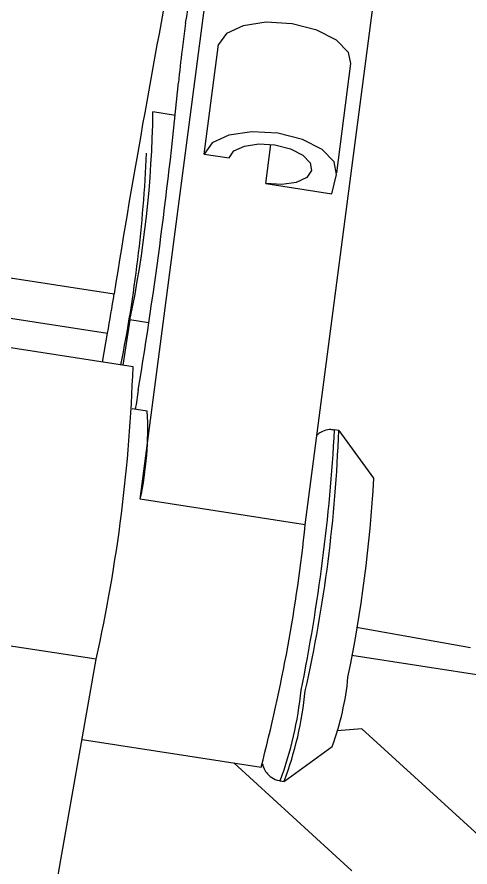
# Model space of a CAD drawing. Header units: millimetres. Extents: x -294 to 2792, y 5 to 1659.
# Drawn here: x -181.176 to -179.009, y 557.453 to 561.522 of the extents above; entities that cross this region are included whole.
import ezdxf

# ---------------------------------------------------------------- set-up
doc = ezdxf.new("R2010")
doc.units = ezdxf.units.MM
doc.layers.get('0').update_dxf_attribs({"lineweight": 18})

msp = doc.modelspace()

# ---------------------------------------------------------------- linework, layer by layer
at = {"color": 7, "linetype": 'Continuous', "lineweight": 25}
for p, q in [((-180.587, 559.2136), (-180.097, 562.9596)), ((-179.7973, 559.0912), (-179.3072, 562.8372)), ((-180.3696, 561.4919), (-180.3863, 561.364)), ((-180.2803, 560.8656), (-180.2117, 561.3895)), ((-179.647, 560.7751), (-179.5785, 561.299)), ((-180.4181, 561.0504), (-180.5261, 561.0672)), ((-179.9865, 560.7241), (-179.962, 560.9118)), ((-180.2803, 560.8656), (-180.1618, 560.8473)), ((-179.6706, 560.6751), (-179.6484, 560.7677)), ((-179.9865, 560.7241), (-179.6706, 560.6751)), ((-181.5014, 560.3181), (-180.7116, 560.1957)), ((-181.5332, 560.1298), (-180.7434, 560.0074)), ((-180.636, 560.0713), (-180.6696, 559.8544)), ((-180.5471, 560.0575), (-180.636, 560.0713)), ((-180.6213, 559.8469), (-181.6086, 559.9999)), ((-180.7679, 559.8696), (-180.7434, 560.0074)), ((-180.5532, 559.6339), (-180.6259, 559.6452)), ((-179.6373, 559.5426), (-179.6571, 559.5456)), ((-179.4694, 559.3135), (-179.6358, 559.5415)), ((-179.7973, 559.0912), (-180.587, 559.2136)), ((-180.7978, 558.4467), (-181.785, 558.5997)), ((-179.5528, 558.6013), (-179.006, 558.5036)), ((-180.9868, 557.3688), (-180.7978, 558.4467)), ((-179.5748, 558.4662), (-177.2612, 558.1076)), ((-179.526, 558.1141), (-179.6444, 558.104)), ((-179.526, 558.1141), (-178.5791, 557.2474)), ((-180.8651, 558.0632), (-180.0086, 557.9304)), ((-179.896, 557.8632), (-179.6683, 558.0301)), ((-179.5749, 557.4345), (-180.1387, 557.9506)), ((-179.9175, 557.8657), (-179.8978, 557.8626))]:
    msp.add_line(p, q, dxfattribs=at)
for points in [[(-179.5785, 561.299), (-179.5903, 561.352), (-179.6473, 561.4106), (-179.7421, 561.4586), (-179.8603, 561.4886), (-179.9839, 561.4961), (-180.0941, 561.4799), (-180.1741, 561.4425), (-180.2117, 561.3895)], [(-179.6484, 560.7677), (-179.6589, 560.8281), (-179.7158, 560.8867), (-179.8106, 560.9347), (-179.9288, 560.9647), (-180.0524, 560.9722), (-180.1626, 560.956), (-180.2426, 560.9186), (-180.2803, 560.8656)], [(-180.1618, 560.8473), (-180.1383, 560.8803), (-180.0883, 560.9037), (-180.0194, 560.9139), (-179.9422, 560.9092), (-179.8683, 560.8904), (-179.809, 560.8604), (-179.7734, 560.8238), (-179.7669, 560.786), (-179.7904, 560.7529), (-179.8404, 560.7295), (-179.9093, 560.7194), (-179.9865, 560.7241)]]:
    msp.add_lwpolyline(points, dxfattribs=at)
for centre, radius, start, end in [((-183.7102, 562.0513), 3.3871, 350.4926, 359.2966), ((-134.7298, 552.9067), 46.5559, 168.82735, 170.99253), ((-177.1832, 560.9278), 3.2327, 172.2459, 175.0321), ((-202.5139, 563.352), 22.2139, 350.63147, 354.4609), ((-185.7458, 561.139), 5.2202, 348.1984, 359.2118), ((-187.1319, 561.1524), 6.5812, 348.6383, 357.53614), ((-192.3317, 562.0635), 11.7693, 349.93832, 350.86803), ((-188.1809, 560.0884), 7.5634, 347.46358, 358.17034), ((-171.7104, 558.3339), 8.9959, 171.03359, 171.63344), ((-182.0968, 559.5466), 1.546, 347.5643, 3.2404), ((-188.2702, 560.0176), 8.6261, 348.50806, 356.86345), ((-186.3341, 559.7686), 6.7005, 347.30437, 358.06713), ((-185.8384, 559.6551), 6.3782, 348.29369, 356.92956), ((-187.5395, 559.9009), 7.7845, 345.33699, 354.02952), ((-180.8843, 558.4814), 1.297, 339.6388, 354.6764), ((-181.5364, 558.4691), 1.7277, 339.5572, 354.3497), ((-181.5167, 558.4661), 1.7277, 339.5572, 354.3497)]:
    msp.add_arc(centre, radius, start, end, dxfattribs=at)
for points, knots in [([(-179.6581, 559.544), (-179.6659, 559.5453), (-179.6853, 559.5486), (-179.7135, 559.5395), (-179.7336, 559.5278), (-179.74, 559.521), (-179.7412, 559.5198)], [0, 0, 0, 0, 0.0227828, 0.05639096, 0.08509636, 0.09149039, 0.09149039, 0.09149039, 0.09149039]), ([(-180.0021, 557.9466), (-180.0007, 557.9407), (-179.9979, 557.9292), (-179.9837, 557.9028), (-179.9583, 557.8797), (-179.9328, 557.866), (-179.9177, 557.8665), (-179.9155, 557.8666)], [0, 0, 0, 0, 0.0296323, 0.0580148, 0.0893026, 0.1226085, 0.1285034, 0.1285034, 0.1285034, 0.1285034])]:
    msp.add_open_spline(points, degree=3, knots=knots, dxfattribs=at)

doc.saveas('drawing.dxf')
